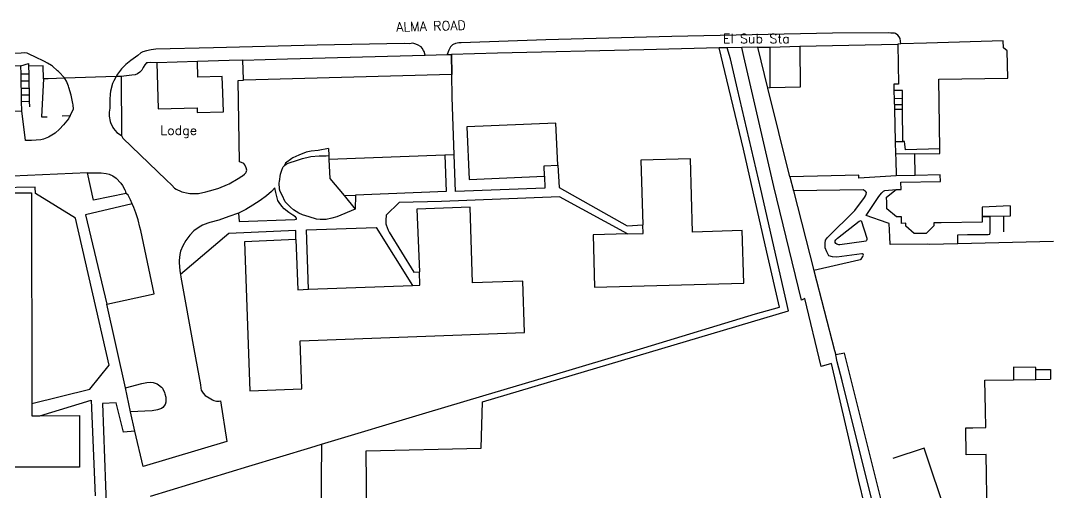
# Model space of a CAD drawing. Extents: x 427500 to 429848, y 434500 to 436505.
# Drawn here: x 428054.1 to 428209.9, y 436315.7 to 436386.9 of the extents above; entities that cross this region are included whole.
import ezdxf

# ---------------------------------------------------------------- set-up
doc = ezdxf.new("R2010")
doc.units = 0
doc.layers.add('LPTIP_Ex_Base', color=8, linetype='Continuous')
doc.styles.add('MtXpl_Romans', font='romans__.ttf')

msp = doc.modelspace()

# ---------------------------------------------------------------- linework, layer by layer
at = {"layer": 'LPTIP_Ex_Base', "color": 251, "true_color": 0x636466}
for p, q in [((428184.95, 436385.05), (428176.55, 436385)), ((428185.35, 436385), (428184.95, 436385.05)), ((428120.2, 436383.5), (428119.7, 436383.4)), ((428120.55, 436383.5), (428120.2, 436383.5)), ((428133.35, 436383.95), (428120.55, 436383.5)), ((428152.35, 436384.45), (428133.35, 436383.95)), ((428176.55, 436385), (428152.35, 436384.45)), ((428185.9, 436385), (428185.35, 436385)), ((428186.05, 436384.95), (428185.9, 436385)), ((428186.4, 436384.7), (428186.05, 436384.95)), ((428186.65, 436384.4), (428186.4, 436384.7)), ((428186.8, 436384.15), (428186.65, 436384.4)), ((428186.9, 436383.35), (428186.8, 436384.15)), ((428190.73, 436383.46), (428186.9, 436383.35)), ((428202.3, 436383.8), (428190.73, 436383.46)), ((428202.35, 436382.75), (428202.3, 436383.8)), ((428054.2, 436381.95), (428042.85, 436381.8)), ((428054.65, 436382), (428054.2, 436381.95)), ((428055.1, 436381.95), (428054.65, 436382)), ((428055.5, 436381.75), (428055.1, 436381.95)), ((428072.25, 436382), (428071.8, 436381.6)), ((428072.55, 436382.15), (428072.25, 436382)), ((428073.1, 436382.3), (428072.55, 436382.15)), ((428073.8, 436382.45), (428073.1, 436382.3)), ((428074.5, 436382.55), (428073.8, 436382.45)), ((428083.2, 436382.75), (428074.5, 436382.55)), ((428098.85, 436383.15), (428083.2, 436382.75)), ((428111.95, 436383.4), (428098.85, 436383.15)), ((428112.75, 436383.35), (428111.95, 436383.4)), ((428113.3, 436383.45), (428112.75, 436383.35)), ((428113.6, 436383.35), (428113.3, 436383.45)), ((428114, 436383.2), (428113.6, 436383.35)), ((428114.55, 436382.9), (428114, 436383.2)), ((428114.7, 436382.7), (428114.55, 436382.9)), ((428114.9, 436382.35), (428114.7, 436382.7)), ((428115, 436382.2), (428114.9, 436382.35)), ((428115.15, 436381.66), (428115, 436382.2)), ((428118.7, 436382.4), (428118.45, 436381.75)), ((428118.95, 436382.9), (428118.7, 436382.4)), ((428119.25, 436383.2), (428118.95, 436382.9)), ((428126.05, 436381.95), (428119.1, 436381.77)), ((428119.35, 436383.25), (428119.25, 436383.2)), ((428119.7, 436383.4), (428119.35, 436383.25)), ((428148.1, 436382.45), (428126.05, 436381.95)), ((428159.49, 436382.75), (428148.1, 436382.45)), ((428160.69, 436382.78), (428159.49, 436382.75)), ((428160.35, 436379.2), (428159.49, 436382.75)), ((428162.91, 436382.81), (428160.69, 436382.78)), ((428161.18, 436381.08), (428160.69, 436382.78)), ((428165.3, 436382.85), (428162.91, 436382.81)), ((428163.22, 436381.44), (428162.91, 436382.81)), ((428165.3, 436382.85), (428167.15, 436382.89)), ((428166.83, 436376.7), (428165.3, 436382.85)), ((428167.15, 436382.89), (428171.65, 436383)), ((428167.15, 436376.71), (428167.15, 436382.89)), ((428171.65, 436383), (428186.45, 436383.33)), ((428171.65, 436383), (428171.7, 436376.85)), ((428186.9, 436383.35), (428186.45, 436383.33)), ((428186.45, 436383.33), (428186.55, 436377.3)), ((428202.9, 436382.3), (428202.35, 436382.75)), ((428203, 436378.2), (428202.9, 436382.3)), ((428054.15, 436380.05), (428055.3, 436380.4)), ((428055.3, 436380.4), (428055.31, 436380.01)), ((428056.25, 436381.4), (428055.5, 436381.75)), ((428057.7, 436380.7), (428056.25, 436381.4)), ((428058.17, 436380.44), (428057.7, 436380.7)), ((428058.8, 436380.1), (428058.17, 436380.44)), ((428070.75, 436380.85), (428070, 436380.25)), ((428071.8, 436381.6), (428070.75, 436380.85)), ((428073.1, 436380.5), (428072.85, 436380.2)), ((428073.3, 436380.5), (428073.1, 436380.5)), ((428073.65, 436380.55), (428073.3, 436380.5)), ((428074.65, 436380.5), (428073.65, 436380.55)), ((428080.8, 436380.68), (428074.65, 436380.5)), ((428074.65, 436380.5), (428074.85, 436373.55)), ((428085.55, 436380.85), (428080.8, 436380.68)), ((428080.83, 436378.34), (428080.8, 436380.68)), ((428087.66, 436380.91), (428085.55, 436380.85)), ((428087.66, 436380.91), (428094.35, 436381.09)), ((428087.74, 436377.98), (428087.66, 436380.91)), ((428094.35, 436381.09), (428115.15, 436381.66)), ((428115.15, 436381.66), (428118.45, 436381.75)), ((428118.45, 436381.75), (428119.1, 436381.77)), ((428119.1, 436381.77), (428119.18, 436378.75)), ((428119.18, 436378.75), (428119.1, 436381.77)), ((428162.25, 436376.55), (428161.18, 436381.08)), ((428167.7, 436361.85), (428163.22, 436381.44)), ((428054.15, 436380.05), (428023.65, 436379.4)), ((428054.18, 436378.85), (428054.15, 436380.05)), ((428054.27, 436374.65), (428054.18, 436378.85)), ((428054.18, 436378.85), (428055.34, 436378.85)), ((428057.54, 436380.05), (428055.31, 436380.01)), ((428055.31, 436380.01), (428055.34, 436378.85)), ((428055.34, 436378.85), (428055.43, 436374.71)), ((428057.55, 436378.08), (428057.54, 436380.05)), ((428058.95, 436380), (428058.8, 436380.1)), ((428059.7, 436379.3), (428058.95, 436380)), ((428059.85, 436379.2), (428059.7, 436379.3)), ((428060.77, 436378.18), (428059.85, 436379.2)), ((428068.75, 436378.8), (428068.54, 436378.43)), ((428069.35, 436379.6), (428068.75, 436378.8)), ((428070, 436380.25), (428069.35, 436379.6)), ((428071.75, 436378.85), (428071.4, 436378.7)), ((428072.1, 436379.1), (428071.75, 436378.85)), ((428072.4, 436379.4), (428072.1, 436379.1)), ((428072.6, 436379.8), (428072.4, 436379.4)), ((428072.85, 436380.2), (428072.6, 436379.8)), ((428163.15, 436367.45), (428160.35, 436379.2)), ((428054.2, 436377.8), (428055.36, 436377.8)), ((428057.55, 436378.08), (428057.28, 436372.35)), ((428058.25, 436378.1), (428057.55, 436378.08)), ((428060.77, 436378.18), (428058.25, 436378.1)), ((428068.54, 436378.43), (428060.77, 436378.18)), ((428060.8, 436378.15), (428060.77, 436378.18)), ((428061.05, 436377.75), (428060.8, 436378.15)), ((428061.35, 436377), (428061.05, 436377.75)), ((428068, 436377.4), (428067.7, 436376.2)), ((428068.2, 436377.8), (428068, 436377.4)), ((428068.54, 436378.43), (428068.2, 436377.8)), ((428069.3, 436378.45), (428068.54, 436378.43)), ((428070.9, 436378.65), (428069.3, 436378.45)), ((428069.3, 436378.45), (428069.34, 436369.55)), ((428071.4, 436378.7), (428070.9, 436378.65)), ((428080.85, 436378.34), (428080.83, 436378.34)), ((428084.53, 436378.44), (428080.85, 436378.34)), ((428084.6, 436375.95), (428084.53, 436378.44)), ((428086.95, 436377.85), (428087.74, 436377.89)), ((428087.15, 436365.55), (428086.95, 436377.85)), ((428119.15, 436378.75), (428087.74, 436377.89)), ((428087.74, 436377.89), (428087.74, 436377.98)), ((428119.18, 436378.75), (428119.15, 436378.75)), ((428119.2, 436375.3), (428119.18, 436378.75)), ((428186.55, 436377.3), (428185.8, 436377.3)), ((428185.8, 436377.3), (428185.83, 436376.3)), ((428192.6, 436378.05), (428203, 436378.2)), ((428192.77, 436367.5), (428192.6, 436378.05)), ((428054.22, 436376.7), (428055.38, 436376.7)), ((428061.4, 436376.8), (428061.35, 436377)), ((428061.75, 436375.6), (428061.4, 436376.8)), ((428067.65, 436375.75), (428067.6, 436374.95)), ((428067.7, 436376.2), (428067.65, 436375.75)), ((428084.7, 436373.1), (428084.6, 436375.95)), ((428165.75, 436361.45), (428162.25, 436376.55)), ((428167.15, 436376.71), (428166.83, 436376.7)), ((428170.15, 436363.3), (428166.83, 436376.7)), ((428171.7, 436376.85), (428167.15, 436376.71)), ((428185.83, 436376.3), (428185.9, 436373.5)), ((428187.15, 436376.3), (428185.83, 436376.3)), ((428187.15, 436373.5), (428187.15, 436376.3)), ((428054.25, 436375.65), (428055.41, 436375.65)), ((428054.27, 436374.65), (428055.43, 436374.71)), ((428054.3, 436373.25), (428054.27, 436374.65)), ((428055.43, 436374.71), (428055.45, 436373.85)), ((428062, 436374.35), (428061.75, 436375.6)), ((428062.03, 436374.15), (428062, 436374.35)), ((428062.12, 436373.53), (428062.03, 436374.15)), ((428067.6, 436374.95), (428067.6, 436373.65)), ((428119.51, 436366.6), (428119.2, 436375.3)), ((428185.86, 436375.1), (428187.15, 436375.16)), ((428185.88, 436374.2), (428187.15, 436374.2)), ((428048.2, 436373.1), (428054.3, 436373.25)), ((428054.85, 436368.8), (428054.3, 436373.25)), ((428061.58, 436372.54), (428062.12, 436373.53)), ((428067.5, 436373.05), (428067.45, 436372.45)), ((428067.6, 436373.65), (428067.5, 436373.05)), ((428074.85, 436373.55), (428080.75, 436373.7)), ((428080.75, 436373.7), (428080.75, 436373)), ((428080.75, 436373), (428084.7, 436373.1)), ((428185.9, 436373.5), (428186.02, 436368.6)), ((428185.9, 436373.5), (428187.15, 436373.5)), ((428187.2, 436368.65), (428187.15, 436373.5)), ((428057.28, 436372.35), (428058.13, 436372.35)), ((428060.6, 436371.15), (428060, 436370.5)), ((428060.4, 436372.49), (428061.58, 436372.54)), ((428061.35, 436372.05), (428060.6, 436371.15)), ((428061.45, 436372.3), (428061.35, 436372.05)), ((428061.58, 436372.54), (428061.45, 436372.3)), ((428067.45, 436372.45), (428067.65, 436371.65)), ((428067.65, 436371.65), (428067.7, 436371.5)), ((428067.7, 436371.5), (428068.05, 436370.75)), ((428134.85, 436371.4), (428121.4, 436370.85)), ((428135.15, 436365.07), (428134.85, 436371.4)), ((428058.6, 436369.45), (428058.3, 436369.3)), ((428059.35, 436369.9), (428058.6, 436369.45)), ((428060, 436370.5), (428059.35, 436369.9)), ((428068.05, 436370.75), (428068.15, 436370.6)), ((428068.15, 436370.6), (428068.65, 436370)), ((428068.65, 436370), (428069.34, 436369.55)), ((428069.34, 436369.55), (428069.55, 436369.15)), ((428121.4, 436370.85), (428121.75, 436362.9)), ((428055.75, 436368.8), (428054.85, 436368.8)), ((428057.15, 436368.9), (428055.75, 436368.8)), ((428057.55, 436369), (428057.15, 436368.9)), ((428058.3, 436369.3), (428057.55, 436369)), ((428069.55, 436369.15), (428076.05, 436362.85)), ((428186.02, 436368.6), (428187.2, 436368.65)), ((428186.02, 436368.6), (428186.09, 436366.7)), ((428187.45, 436368.65), (428187.2, 436368.65)), ((428187.6, 436367.35), (428187.45, 436368.65)), ((428096.1, 436366.55), (428095.2, 436366.15)), ((428097.2, 436367), (428096.1, 436366.55)), ((428097.95, 436367.15), (428097.2, 436367)), ((428097.7, 436366.3), (428097.9, 436366.35)), ((428097.9, 436366.35), (428099.15, 436366.45)), ((428099, 436367.25), (428097.95, 436367.15)), ((428100.55, 436367.57), (428099, 436367.25)), ((428099.15, 436366.45), (428100.2, 436366.45)), ((428100.2, 436366.45), (428100.6, 436366.5)), ((428100.55, 436367.57), (428100.6, 436366.5)), ((428100.6, 436366.5), (428100.63, 436365.9)), ((428118.1, 436366.55), (428100.63, 436365.9)), ((428119.51, 436366.6), (428118.1, 436366.55)), ((428118.1, 436366.55), (428118.3, 436361.1)), ((428119.7, 436361.1), (428119.51, 436366.6)), ((428166.65, 436351.9), (428163.15, 436367.45)), ((428189, 436366.76), (428186.09, 436366.7)), ((428186.09, 436366.7), (428186.1, 436365.9)), ((428192.77, 436367.5), (428187.6, 436367.35)), ((428189, 436366.76), (428192.78, 436366.82)), ((428189.05, 436363.51), (428189, 436366.76)), ((428192.78, 436366.82), (428192.77, 436367.5)), ((428087.45, 436365.45), (428087.15, 436365.55)), ((428087.8, 436365.3), (428087.45, 436365.45)), ((428087.95, 436365.1), (428087.8, 436365.3)), ((428088.15, 436364.65), (428087.95, 436365.1)), ((428093.65, 436364.7), (428093.74, 436364.81)), ((428093.74, 436364.81), (428093.9, 436365)), ((428094.05, 436365.35), (428093.9, 436365)), ((428093.9, 436365), (428094.2, 436365.25)), ((428095.05, 436366.05), (428094.05, 436365.35)), ((428094.2, 436365.25), (428094.75, 436365.45)), ((428094.75, 436365.45), (428095.6, 436365.7)), ((428095.2, 436366.15), (428095.05, 436366.05)), ((428095.6, 436365.7), (428096.65, 436366.05)), ((428096.65, 436366.05), (428097.7, 436366.3)), ((428100.63, 436365.9), (428100.75, 436363.05)), ((428133.1, 436364.95), (428135.15, 436365.07)), ((428133.15, 436363.4), (428133.1, 436364.95)), ((428135.15, 436365.07), (428135.35, 436361.7)), ((428155.15, 436366), (428147.65, 436365.8)), ((428147.65, 436365.8), (428147.96, 436356.05)), ((428155.45, 436354.95), (428155.15, 436366)), ((428186.1, 436365.9), (428186.15, 436363.45)), ((428064.2, 436363.9), (428045.15, 436363.05)), ((428064.2, 436363.9), (428066.25, 436363.9)), ((428065.1, 436359.75), (428064.2, 436363.9)), ((428066.25, 436363.9), (428067, 436363.8)), ((428067, 436363.8), (428067.45, 436363.7)), ((428067.45, 436363.7), (428068.05, 436363.45)), ((428068.05, 436363.45), (428068.55, 436363.1)), ((428086.95, 436363.05), (428087.5, 436363.4)), ((428087.5, 436363.4), (428087.6, 436363.45)), ((428087.6, 436363.45), (428087.9, 436363.7)), ((428087.9, 436363.7), (428088.1, 436363.9)), ((428088.1, 436363.9), (428088.15, 436364)), ((428088.25, 436364.3), (428088.15, 436364.65)), ((428088.15, 436364), (428088.25, 436364.3)), ((428093.15, 436362.6), (428093.3, 436363.7)), ((428093.3, 436363.7), (428093.5, 436364.3)), ((428093.5, 436364.3), (428093.65, 436364.7)), ((428121.75, 436362.9), (428133.15, 436363.4)), ((428133.15, 436363.4), (428133.2, 436361.6)), ((428180.55, 436363.55), (428170.15, 436363.3)), ((428170.15, 436363.3), (428170.69, 436361.17)), ((428180.55, 436363.1), (428180.55, 436363.55)), ((428186.15, 436363.45), (428180.55, 436363.1)), ((428189.05, 436363.51), (428186.15, 436363.45)), ((428192.83, 436363.57), (428189.05, 436363.51)), ((428192.85, 436362.6), (428192.83, 436363.57)), ((428056.33, 436361.73), (428048, 436361.55)), ((428056.35, 436360.8), (428056.33, 436361.73)), ((428068.55, 436363.1), (428069.25, 436362.35)), ((428069.25, 436362.35), (428069.5, 436362)), ((428069.5, 436362), (428069.85, 436361.35)), ((428076.05, 436362.85), (428076.95, 436362.05)), ((428076.95, 436362.05), (428077.35, 436361.6)), ((428084, 436361.6), (428085.3, 436362.15)), ((428085.3, 436362.15), (428085.55, 436362.25)), ((428085.55, 436362.25), (428086.95, 436363.05)), ((428093.1, 436362.4), (428093.15, 436362.6)), ((428093.15, 436361.45), (428093.1, 436362.4)), ((428100.75, 436363.05), (428102.9, 436360.45)), ((428135.35, 436361.7), (428145.6, 436355.9)), ((428171.9, 436344.65), (428167.7, 436361.85)), ((428186.9, 436362.49), (428192.85, 436362.6)), ((428186.91, 436361.38), (428186.9, 436362.49)), ((428048.2, 436360.9), (428055.4, 436360.9)), ((428055.4, 436360.9), (428055.75, 436360.86)), ((428055.75, 436360.86), (428055.8, 436329.1)), ((428062.4, 436357.05), (428056.35, 436360.8)), ((428070.05, 436360.76), (428065.1, 436359.75)), ((428069.85, 436361.35), (428069.9, 436361.25)), ((428069.9, 436361.25), (428069.96, 436361.04)), ((428069.96, 436361.04), (428070.05, 436360.76)), ((428070.35, 436360.5), (428070.05, 436360.76)), ((428070.7, 436359.8), (428070.35, 436360.5)), ((428077.35, 436361.6), (428077.6, 436361.45)), ((428077.6, 436361.45), (428078.35, 436361.1)), ((428078.35, 436361.1), (428078.45, 436361.05)), ((428078.45, 436361.05), (428079.4, 436360.85)), ((428079.4, 436360.85), (428079.65, 436360.8)), ((428079.65, 436360.8), (428080.95, 436360.8)), ((428080.95, 436360.8), (428082.05, 436361.05)), ((428082.05, 436361.05), (428083.15, 436361.35)), ((428083.15, 436361.35), (428084, 436361.6)), ((428091.2, 436360.4), (428090.25, 436359.7)), ((428091.95, 436361.1), (428091.2, 436360.4)), ((428092.45, 436361.65), (428091.95, 436361.1)), ((428092.6, 436360.95), (428092.45, 436361.65)), ((428092.9, 436359.7), (428092.6, 436360.95)), ((428093.25, 436361.1), (428093.15, 436361.45)), ((428093.55, 436360.5), (428093.25, 436361.1)), ((428094, 436359.5), (428093.55, 436360.5)), ((428102.9, 436360.45), (428104.65, 436360.5)), ((428102.9, 436360.45), (428104.57, 436358.4)), ((428104.65, 436360.5), (428104.57, 436358.4)), ((428118.3, 436361.1), (428104.65, 436360.5)), ((428135.4, 436360.25), (428117.6, 436359.55)), ((428133.2, 436361.6), (428119.7, 436361.1)), ((428145.65, 436354.69), (428135.4, 436360.25)), ((428169.95, 436343.06), (428165.75, 436361.45)), ((428181.22, 436361.32), (428170.69, 436361.17)), ((428170.69, 436361.17), (428173.77, 436349.16)), ((428179.92, 436358.21), (428181.38, 436360.16)), ((428181.35, 436361.25), (428181.22, 436361.32)), ((428181.53, 436361.13), (428181.35, 436361.25)), ((428181.38, 436360.16), (428181.54, 436360.44)), ((428181.69, 436360.91), (428181.53, 436361.13)), ((428181.54, 436360.44), (428181.66, 436360.66)), ((428181.64, 436357.43), (428183.44, 436360.17)), ((428181.66, 436360.66), (428181.69, 436360.91)), ((428183.44, 436360.17), (428183.71, 436360.53)), ((428183.71, 436360.53), (428184.01, 436360.9)), ((428184.01, 436360.9), (428184.27, 436361.13)), ((428184.27, 436361.13), (428184.44, 436361.22)), ((428184.44, 436361.22), (428186.17, 436361.37)), ((428184.74, 436360.22), (428186.17, 436361.37)), ((428184.75, 436359.4), (428184.74, 436360.22)), ((428186.17, 436361.37), (428186.91, 436361.38)), ((428070.95, 436359.2), (428063.9, 436357.55)), ((428070.95, 436359.2), (428070.7, 436359.8)), ((428071.2, 436358.65), (428070.95, 436359.2)), ((428071.5, 436357.85), (428071.2, 436358.65)), ((428089.15, 436359), (428088.1, 436358.35)), ((428090.25, 436359.7), (428089.15, 436359)), ((428093.1, 436359.4), (428092.9, 436359.7)), ((428093.5, 436358.85), (428093.1, 436359.4)), ((428093.85, 436358.45), (428093.5, 436358.85)), ((428094.8, 436358.7), (428094, 436359.5)), ((428095.3, 436358.3), (428094.8, 436358.7)), ((428111.2, 436359.4), (428109.25, 436357.5)), ((428117.6, 436359.55), (428111.2, 436359.4)), ((428121.9, 436358.7), (428113.9, 436358.4)), ((428122.25, 436347.3), (428121.9, 436358.7)), ((428184.76, 436358.45), (428184.75, 436359.4)), ((428203.35, 436358.89), (428199.15, 436358.7)), ((428199.15, 436358.7), (428199.15, 436357.3)), ((428203.35, 436358.89), (428203.35, 436357.35)), ((428067.5, 436334.85), (428062.4, 436357.05)), ((428063.9, 436357.55), (428067.1, 436344.08)), ((428071.85, 436356.8), (428071.5, 436357.85)), ((428085.5, 436357.3), (428084, 436356.75)), ((428087, 436357.8), (428085.5, 436357.3)), ((428088.1, 436358.35), (428087, 436357.8)), ((428087, 436357.8), (428087.1, 436356.55)), ((428094.55, 436357.9), (428093.85, 436358.45)), ((428095.2, 436357.5), (428094.55, 436357.9)), ((428095.6, 436357.25), (428095.2, 436357.5)), ((428096.1, 436357.8), (428095.3, 436358.3)), ((428095.75, 436357.05), (428095.6, 436357.25)), ((428095.75, 436356.9), (428095.75, 436357.05)), ((428096.65, 436357.55), (428096.1, 436357.8)), ((428097.65, 436357.25), (428096.65, 436357.55)), ((428098.75, 436356.9), (428097.65, 436357.25)), ((428101.05, 436357.05), (428100.2, 436356.85)), ((428101.8, 436357.25), (428101.05, 436357.05)), ((428104.57, 436358.4), (428101.8, 436357.25)), ((428109.25, 436357.5), (428109.2, 436356.75)), ((428113.9, 436358.4), (428114.27, 436348.95)), ((428175.8, 436354.14), (428179.92, 436358.21)), ((428184.8, 436356.35), (428181.64, 436357.43)), ((428186.21, 436357.26), (428184.76, 436358.45)), ((428186.96, 436357.27), (428186.21, 436357.26)), ((428186.97, 436356.27), (428186.96, 436357.27)), ((428200.36, 436357.31), (428199.15, 436357.3)), ((428199.15, 436357.3), (428200.36, 436357.31)), ((428199.15, 436357.3), (428199.15, 436356.45)), ((428200.34, 436354.88), (428200.36, 436357.31)), ((428203.35, 436357.35), (428200.36, 436357.31)), ((428202.41, 436354.99), (428202.4, 436357.32)), ((428072.1, 436355.7), (428071.85, 436356.8)), ((428072.25, 436355.2), (428072.1, 436355.7)), ((428081.05, 436355.7), (428080.25, 436355.15)), ((428081.55, 436356), (428081.05, 436355.7)), ((428082.35, 436356.3), (428081.55, 436356)), ((428082.65, 436356.4), (428082.35, 436356.3)), ((428084, 436356.75), (428082.65, 436356.4)), ((428087.1, 436356.55), (428095.5, 436356.85)), ((428095.5, 436356.85), (428095.75, 436356.9)), ((428097.25, 436355.3), (428107.75, 436355.65)), ((428099.3, 436356.85), (428098.75, 436356.9)), ((428100.2, 436356.85), (428099.3, 436356.85)), ((428107.75, 436355.65), (428113.2, 436346.91)), ((428109.2, 436356.75), (428109.2, 436356.2)), ((428109.2, 436356.2), (428109.25, 436356.05)), ((428109.25, 436356.05), (428109.55, 436355.25)), ((428145.6, 436355.9), (428147.96, 436356.05)), ((428148, 436354.75), (428147.96, 436356.05)), ((428177.33, 436354.01), (428180.58, 436356.59)), ((428180.58, 436356.59), (428180.73, 436356.67)), ((428180.73, 436356.67), (428180.87, 436356.68)), ((428180.87, 436356.68), (428181.74, 436354.04)), ((428185.1, 436356.25), (428184.8, 436356.35)), ((428185.2, 436354.25), (428185.1, 436356.25)), ((428187.63, 436356.28), (428186.97, 436356.27)), ((428187.64, 436355.83), (428187.63, 436356.28)), ((428188.91, 436354.72), (428187.64, 436355.83)), ((428191.85, 436355.89), (428190.9, 436354.96)), ((428192.95, 436356.35), (428191.84, 436356.33)), ((428191.84, 436356.33), (428191.85, 436355.89)), ((428199.15, 436356.45), (428192.95, 436356.35)), ((428074.25, 436345.65), (428072.25, 436355.2)), ((428085.5, 436354.75), (428078.24, 436348.54)), ((428079.65, 436354.5), (428079.05, 436353.7)), ((428080.25, 436355.15), (428079.65, 436354.5)), ((428095.65, 436355.2), (428085.5, 436354.75)), ((428095.65, 436353.83), (428095.65, 436355.2)), ((428097.55, 436346.31), (428097.25, 436355.3)), ((428109.55, 436355.25), (428109.7, 436354.95)), ((428109.7, 436354.95), (428113.45, 436348.9)), ((428145.65, 436354.69), (428140.45, 436354.55)), ((428140.45, 436354.55), (428140.65, 436346.65)), ((428145.65, 436354.69), (428148, 436354.75)), ((428162.95, 436355.2), (428155.45, 436354.95)), ((428163.2, 436347.25), (428162.95, 436355.2)), ((428175.53, 436353.73), (428175.8, 436354.14)), ((428177.09, 436353.79), (428177.33, 436354.01)), ((428181.74, 436354.04), (428181.77, 436353.81)), ((428185.25, 436353.1), (428185.2, 436354.25)), ((428190.68, 436354.75), (428188.91, 436354.72)), ((428190.9, 436354.96), (428190.68, 436354.75)), ((428195.47, 436354.55), (428196.93, 436354.57)), ((428195.48, 436353.2), (428195.47, 436354.55)), ((428196.93, 436354.57), (428200.03, 436354.61)), ((428200.03, 436354.61), (428200.32, 436354.66)), ((428200.32, 436354.66), (428200.34, 436354.88)), ((428078.6, 436352.9), (428078.25, 436352.05)), ((428079.05, 436353.7), (428078.6, 436352.9)), ((428095.65, 436353.83), (428087.9, 436353.5)), ((428087.9, 436353.5), (428088.7, 436331)), ((428095.65, 436353.83), (428095.95, 436346.25)), ((428175.45, 436353.29), (428175.53, 436353.73)), ((428175.48, 436352.58), (428175.45, 436353.29)), ((428175.71, 436351.98), (428175.48, 436352.58)), ((428176.95, 436353.62), (428177.09, 436353.79)), ((428176.98, 436353.36), (428176.95, 436353.62)), ((428177.09, 436353.23), (428176.98, 436353.36)), ((428177.23, 436353.12), (428177.09, 436353.23)), ((428177.52, 436353.04), (428177.23, 436353.12)), ((428177.69, 436353.04), (428177.52, 436353.04)), ((428181.3, 436353.51), (428177.69, 436353.04)), ((428181.58, 436353.56), (428181.3, 436353.51)), ((428181.71, 436353.67), (428181.58, 436353.56)), ((428181.77, 436353.81), (428181.71, 436353.67)), ((428190.9, 436353.15), (428185.25, 436353.1)), ((428191.15, 436353.1), (428190.9, 436353.15)), ((428195.48, 436353.2), (428191.15, 436353.1)), ((428209.88, 436353.52), (428195.48, 436353.2)), ((428078.15, 436351.55), (428078.05, 436350.65)), ((428078.25, 436352.05), (428078.15, 436351.55)), ((428168.6, 436343.6), (428166.65, 436351.9)), ((428176.04, 436351.38), (428175.71, 436351.98)), ((428176.56, 436351.19), (428176.04, 436351.38)), ((428177.22, 436351.17), (428176.56, 436351.19)), ((428181, 436351.68), (428177.22, 436351.17)), ((428180.73, 436350.77), (428180.55, 436350.72)), ((428180.83, 436350.82), (428180.73, 436350.77)), ((428180.89, 436350.88), (428180.83, 436350.82)), ((428180.89, 436350.88), (428181.17, 436351.25)), ((428181.1, 436351.66), (428181, 436351.68)), ((428181.18, 436351.62), (428181.1, 436351.66)), ((428181.17, 436351.25), (428181.23, 436351.45)), ((428181.23, 436351.45), (428181.18, 436351.62)), ((428078.05, 436350.65), (428078.05, 436350.35)), ((428078.05, 436350.35), (428078.15, 436349.1)), ((428180.55, 436350.72), (428173.77, 436349.16)), ((428078.15, 436349.1), (428078.24, 436348.54)), ((428078.24, 436348.54), (428078.3, 436348.15)), ((428078.3, 436348.15), (428080.25, 436337.35)), ((428113.45, 436348.9), (428114.27, 436348.95)), ((428114.35, 436346.95), (428114.27, 436348.95)), ((428173.77, 436349.16), (428176.85, 436337.1)), ((428095.95, 436346.25), (428097.55, 436346.31)), ((428097.55, 436346.31), (428113.2, 436346.91)), ((428113.2, 436346.91), (428114.35, 436346.95)), ((428129.85, 436347.55), (428122.25, 436347.3)), ((428130.1, 436339.8), (428129.85, 436347.55)), ((428140.65, 436346.65), (428163.2, 436347.25)), ((428067.1, 436344.08), (428074.25, 436345.65)), ((428172.4, 436344.95), (428171.9, 436344.65)), ((428174.85, 436334.65), (428172.4, 436344.95)), ((428069.95, 436331.45), (428067.1, 436344.08)), ((428123.79, 436329.33), (428169.95, 436343.06)), ((428164.95, 436342.6), (428168.6, 436343.6)), ((428148.1, 436337.5), (428164.95, 436342.6)), ((428096.3, 436338.55), (428130.1, 436339.8)), ((428096.55, 436331.3), (428096.3, 436338.55)), ((428080.25, 436337.35), (428081.25, 436331.9)), ((428133.5, 436333.1), (428148.1, 436337.5)), ((428176.85, 436337.1), (428177.05, 436336.4)), ((428178.4, 436336.65), (428177.05, 436336.4)), ((428177.3, 436335.35), (428177.05, 436336.4)), ((428178.05, 436332.5), (428177.3, 436335.35)), ((428189.7, 436291.25), (428178.4, 436336.65)), ((428064.55, 436331.25), (428067.5, 436334.85)), ((428176.42, 436335.1), (428174.85, 436334.65)), ((428180.5, 436317.55), (428176.42, 436335.1)), ((428207.25, 436334.5), (428203.85, 436334.55)), ((428203.85, 436334.55), (428203.85, 436332.67)), ((428207.25, 436334.2), (428207.25, 436334.5)), ((428207.25, 436332.72), (428207.25, 436334.2)), ((428207.25, 436334.2), (428209.45, 436334.2)), ((428209.45, 436334.2), (428209.45, 436332.76)), ((428069.95, 436331.45), (428072.4, 436332.1)), ((428072.4, 436332.1), (428073.15, 436332.25)), ((428073.15, 436332.25), (428073.65, 436332.3)), ((428073.65, 436332.3), (428074.1, 436332.25)), ((428074.1, 436332.25), (428074.7, 436332.05)), ((428123.82, 436330.23), (428133.5, 436333.1)), ((428182.7, 436313.75), (428178.05, 436332.5)), ((428199.55, 436332.6), (428203.85, 436332.67)), ((428199.65, 436328.07), (428199.55, 436332.6)), ((428203.85, 436332.67), (428207.25, 436332.72)), ((428207.25, 436332.72), (428209.45, 436332.76)), ((428055.8, 436329.1), (428064.55, 436331.25)), ((428070.68, 436327.82), (428069.95, 436331.45)), ((428074.7, 436332.05), (428074.9, 436331.9)), ((428074.9, 436331.9), (428075.35, 436331.55)), ((428075.35, 436331.55), (428075.5, 436331.4)), ((428075.5, 436331.4), (428075.8, 436330.75)), ((428075.8, 436330.75), (428075.85, 436330.55)), ((428075.85, 436330.55), (428076, 436330.05)), ((428081.25, 436331.9), (428081.3, 436331.4)), ((428081.3, 436331.4), (428081.35, 436331.1)), ((428081.35, 436331.1), (428081.65, 436330.65)), ((428081.65, 436330.65), (428081.95, 436330.3)), ((428088.7, 436331), (428096.55, 436331.3)), ((428055.8, 436329.1), (428055.8, 436327.2)), ((428057, 436327.21), (428064.75, 436329.6)), ((428064.75, 436329.6), (428065.35, 436315.15)), ((428068.55, 436329.2), (428066.45, 436329.1)), ((428066.45, 436329.1), (428067.05, 436312.55)), ((428069.65, 436324.75), (428068.55, 436329.2)), ((428076, 436329.3), (428075.9, 436328.9)), ((428076, 436330.05), (428076, 436329.3)), ((428081.95, 436330.3), (428082.55, 436329.95)), ((428082.55, 436329.95), (428083.05, 436329.65)), ((428083.05, 436329.65), (428083.25, 436329.55)), ((428083.25, 436329.55), (428083.65, 436329.45)), ((428083.65, 436329.45), (428084.05, 436329.45)), ((428084.05, 436329.45), (428084.25, 436329.5)), ((428084.25, 436329.5), (428085.2, 436323.35)), ((428115.25, 436327.65), (428123.82, 436330.23)), ((428123.58, 436322.33), (428123.79, 436329.33)), ((428073.95, 436327.95), (428070.68, 436327.82)), ((428071.36, 436324.88), (428070.68, 436327.82)), ((428074.75, 436328.1), (428073.95, 436327.95)), ((428075.35, 436328.3), (428074.75, 436328.1)), ((428075.55, 436328.45), (428075.35, 436328.3)), ((428075.9, 436328.9), (428075.55, 436328.45)), ((428099.51, 436322.93), (428115.25, 436327.65)), ((428199.7, 436325.45), (428199.65, 436328.07)), ((428055.8, 436327.2), (428057, 436327.21)), ((428057, 436327.21), (428063, 436327.25)), ((428063, 436327.25), (428063, 436319.45)), ((428071.36, 436324.88), (428069.65, 436324.75)), ((428072.6, 436319.55), (428071.36, 436324.88)), ((428196.7, 436325.4), (428197.72, 436325.41)), ((428196.75, 436321.35), (428196.7, 436325.4)), ((428197.72, 436325.42), (428199.7, 436325.45)), ((428197.72, 436325.41), (428197.72, 436325.42)), ((428085.2, 436323.35), (428072.6, 436319.55)), ((428097.9, 436322.45), (428099.51, 436322.93)), ((428099.51, 436322.93), (428099.34, 436306.89)), ((428088.55, 436319.6), (428097.9, 436322.45)), ((428106.22, 436321.93), (428123.58, 436322.33)), ((428106.42, 436307.43), (428106.22, 436321.93)), ((428190.42, 436322.35), (428185.67, 436320.76)), ((428197.11, 436302.34), (428190.42, 436322.35)), ((428199.75, 436321.4), (428196.75, 436321.35)), ((428200.1, 436301.4), (428199.75, 436321.4)), ((428073.7, 436315.1), (428088.55, 436319.6)), ((428063, 436319.45), (428040.35, 436319.45)), ((428181.44, 436313.62), (428180.5, 436317.55))]:
    msp.add_line(p, q, dxfattribs=at)

# ---------------------------------------------------------------- texts
at = {"layer": 'LPTIP_Ex_Base', "color": 251, "true_color": 0x636466, "style": 'MtXpl_Romans'}
msp.add_text('ALMA ROAD', height=1.4, rotation=1.5, dxfattribs=at).set_placement((428110.78, 436385.21))
for s, p in [('El Sub Sta', (428160.04, 436383.46)), ('Lodge', (428075.19, 436369.62))]:
    msp.add_text(s, height=1.4, dxfattribs=at).set_placement(p)

doc.saveas('drawing.dxf')
